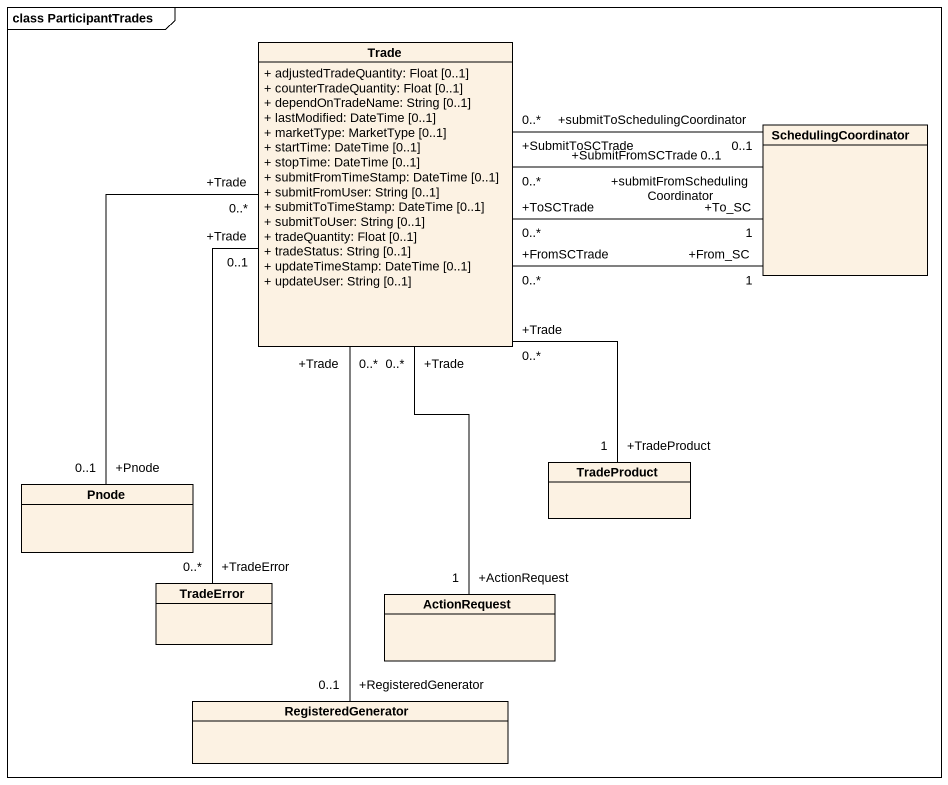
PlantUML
@startuml
mainframe class ParticipantTrades
hide circle
hide empty members
skinparam classAttributeIconSize 0
class Trade {
  + adjustedTradeQuantity: Float [0..1]
  + counterTradeQuantity: Float [0..1]
  + dependOnTradeName: String [0..1]
  + lastModified: DateTime [0..1]
  + marketType: MarketType [0..1]
  + startTime: DateTime [0..1]
  + stopTime: DateTime [0..1]
  + submitFromTimeStamp: DateTime [0..1]
  + submitFromUser: String [0..1]
  + submitToTimeStamp: DateTime [0..1]
  + submitToUser: String [0..1]
  + tradeQuantity: Float [0..1]
  + tradeStatus: String [0..1]
  + updateTimeStamp: DateTime [0..1]
  + updateUser: String [0..1]
}
class SchedulingCoordinator
class Pnode
class TradeProduct
class TradeError
class ActionRequest
class RegisteredGenerator
Trade "+Trade\n0..1" -- "+TradeError\n0..*" TradeError
SchedulingCoordinator "+submitToSchedulingCoordinator\n0..1" -left- "+SubmitToSCTrade\n0..*" Trade
SchedulingCoordinator "+To_SC\n1" -left- "+ToSCTrade\n0..*" Trade
SchedulingCoordinator "+From_SC\n1" -left- "+FromSCTrade\n0..*" Trade
SchedulingCoordinator "+submitFromSchedulingCoordinator\n0..1" -left- "+SubmitFromSCTrade\n0..*" Trade
Pnode "+Pnode\n0..1" -up- "+Trade\n0..*" Trade
TradeProduct "+TradeProduct\n1" -up- "+Trade\n0..*" Trade
ActionRequest "+ActionRequest\n1" -up- "+Trade\n0..*" Trade
RegisteredGenerator "+RegisteredGenerator\n0..1" -up- "+Trade\n0..*" Trade
@enduml
